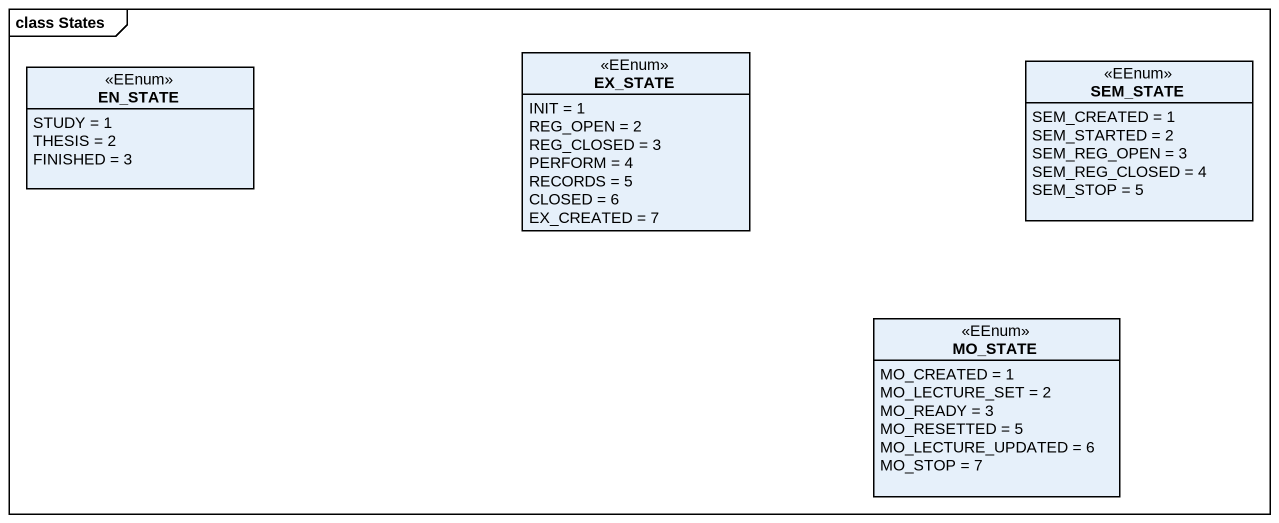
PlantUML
@startuml
mainframe class States
hide circle
hide empty members
enum EN_STATE <<EEnum>> {
  STUDY = 1
  THESIS = 2
  FINISHED = 3
}
enum EX_STATE <<EEnum>> {
  INIT = 1
  REG_OPEN = 2
  REG_CLOSED = 3
  PERFORM = 4
  RECORDS = 5
  CLOSED = 6
  EX_CREATED = 7
}
enum SEM_STATE <<EEnum>> {
  SEM_CREATED = 1
  SEM_STARTED = 2
  SEM_REG_OPEN = 3
  SEM_REG_CLOSED = 4
  SEM_STOP = 5
}
enum MO_STATE <<EEnum>> {
  MO_CREATED = 1
  MO_LECTURE_SET = 2
  MO_READY = 3
  MO_RESETTED = 5
  MO_LECTURE_UPDATED = 6
  MO_STOP = 7
}
@enduml
